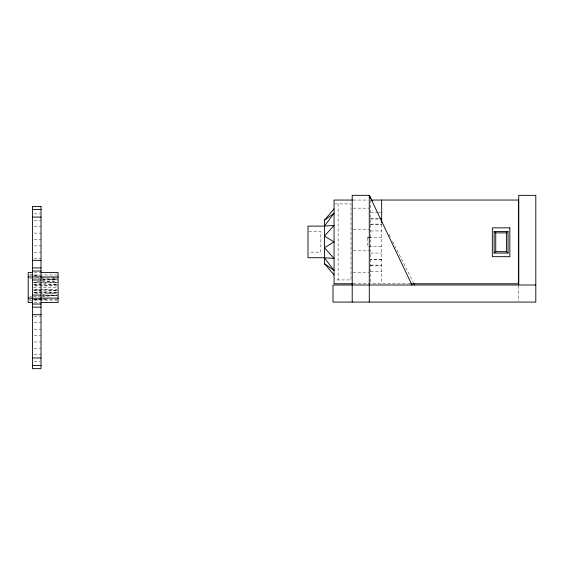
<?xml version="1.0" encoding="UTF-8"?>
<svg xmlns="http://www.w3.org/2000/svg" width="564" height="564" viewBox="0 0 564 564"><rect width="100%" height="100%" fill="white"/><g stroke="black" fill="none" stroke-linecap="round" stroke-linejoin="round"><path stroke-width="0.42" stroke-dasharray="2.82 2.11" d="M29.624 299.322L31.76 298.476M42.004 296.727L57.239 295.155M57.211 299.251L33.537 299.251L36.921 298.906M42.307 294.401L57.211 292.949L33.537 293.929M46.685 298.885L33.537 300.111L57.211 300.111M57.211 292.85L33.537 292.392L57.211 290.368M33.537 299.893L44.937 298.934M33.537 296.579L57.211 295.127M33.537 299.251L39.677 298.899M29.906 275.098L31.612 275.006M29.906 300.238L32.472 300.111L29.906 299.977M57.211 284.82L33.537 285.885L57.211 285.885M33.537 290.848L57.211 290.312L33.537 289.191L57.211 289.191M33.537 284.228L57.211 284.757L33.537 282.684L57.211 282.226M58.085 295.071L42.307 295.191L57.211 295.254M353.142 200.051L367.954 200.051M334.868 203.893L350.998 203.893L350.998 279.934L334.868 279.934M353.064 208.151L369.286 208.151M370.562 212.205L377.394 212.205M378.247 212.205L381.666 212.205M34.178 213.89L40.157 213.89M370.562 218.458L378.247 218.458M370.562 219.022L380.806 219.022M34.178 220.291L41.01 220.291M370.562 224.112L381.666 224.112M370.562 224.676L381.49 224.676M34.178 226.693L41.01 226.693M353.064 229.499L369.286 229.499M370.562 230.937L381.666 230.937M308.868 231.691L320.824 231.691L320.824 252.136L308.868 252.136M34.178 233.101L41.01 233.101M381.666 237.197L367.573 237.197L367.573 246.609L381.666 246.588M367.608 237.345L370.562 237.345M367.573 237.648L370.562 237.648M34.178 239.503L41.01 239.503M34.178 245.911L41.01 245.911M353.064 250.846L369.286 250.846M34.178 252.312L41.01 252.312M370.562 253.088L381.666 253.046M34.178 258.714L41.01 258.714M370.562 265.108L381.666 265.108M370.562 265.256L381.666 265.256M370.562 271.77L381.666 271.813M353.064 272.193L369.286 272.193M34.178 272.595L40.157 272.595M57.211 274.964L33.537 274.964L40.552 275.613M29.906 278.489L31.612 278.489M42.307 279.814L57.211 279.814M33.537 282.684L57.211 282.684M353.142 283.777L410.634 283.777M34.178 284.334L41.01 284.334M33.537 287.534L57.211 287.534M34.178 290.742L41.01 290.742M33.537 292.392L57.211 292.392M29.906 296.579L31.612 296.579M34.178 302.48L40.157 302.48M34.178 316.355L41.01 316.355M34.178 322.763L41.01 322.763M34.178 329.164L41.01 329.164M34.178 335.566L41.01 335.566M34.178 341.974L41.01 341.974M34.178 348.376L41.01 348.376M34.178 354.784L41.01 354.784M34.178 361.186L40.157 361.186M42.307 279.885L58.085 280.005M42.307 277.777L57.211 278.278M37.041 281.295L57.211 282.169M29.906 274.83L32.472 274.964M33.537 278.489L57.211 279.948M51.07 277.777L57.211 278.242M33.537 275.183L38.796 275.627M42.307 280.675L57.211 282.127M53.009 277.791L57.239 278.221M36.075 277.735L57.239 279.913M389.005 234.328L390.189 236.661M392.558 241.343L413.454 282.663M518.725 285.856L518.725 301.225M381.666 224.472L381.666 283.777M370.562 200.051L370.562 283.777M338.125 203.893L338.125 279.934M381.666 259.771L370.562 259.771L381.666 259.835"/><path stroke-width="0.85" d="M334.057 208.828L324.448 220.263L334.057 213.262L324.448 226.065L334.057 225.367L324.448 236.112L334.057 241.914L324.448 247.716L334.057 258.46L324.448 257.762L334.057 270.572L324.448 263.564L334.057 275.006M494.12 231.487L495.742 232.876L506.416 232.876L508.037 231.487L508.037 253.046L494.12 253.046L494.12 231.487L508.037 231.487M494.12 253.046L495.742 251.657L506.416 251.657L508.037 253.046M352.31 200.051L334.057 200.051L334.057 283.777L352.31 283.777M371.415 200.051L518.626 200.051L518.626 283.777L410.634 283.777M32.472 209.54L41.01 209.54M32.472 217.091L41.01 217.091M379.953 218.458L381.666 218.458M324.448 226.115L308.014 226.115L308.014 257.713L324.448 257.713M32.472 260.364L41.01 260.364M32.472 267.914L41.01 267.914M32.472 271.037L41.01 271.037M32.472 272.595L28.2 272.595L28.2 302.48L32.472 302.48M41.01 272.595L58.085 272.595L58.085 302.48L41.01 302.48M32.472 276.861L41.01 276.861M28.2 276.973L32.472 276.973M41.01 276.973L58.085 276.973M32.472 279.991L41.01 279.991M535.8 285.003L333 285.003L333 302.078L535.8 302.078L535.8 195.341L518.725 195.341L518.725 285.003M32.472 295.085L41.01 295.085M28.2 298.102L32.472 298.102M41.01 298.102L58.085 298.102M32.472 298.208L41.01 298.208M32.472 304.031L41.01 304.031M32.472 307.161L41.01 307.161M32.472 314.705L41.01 314.705M32.472 357.985L41.01 357.985M32.472 365.528L41.01 365.528M372.05 200.798L369.286 195.341L352.211 195.341L352.211 302.078M413.849 283.445L414.639 285.003M411.981 285.003L369.286 195.341L369.286 302.078M506.416 232.876L506.416 251.657M495.742 232.876L495.742 251.657M381.666 200.051L381.666 222.731M324.448 219.502L324.448 264.333M41.01 206.417L32.472 206.417L32.472 368.659L41.01 368.659L41.01 206.417M509.835 227.856L492.33 227.856L492.33 256.676L509.835 256.676L509.835 227.856"/></g></svg>
